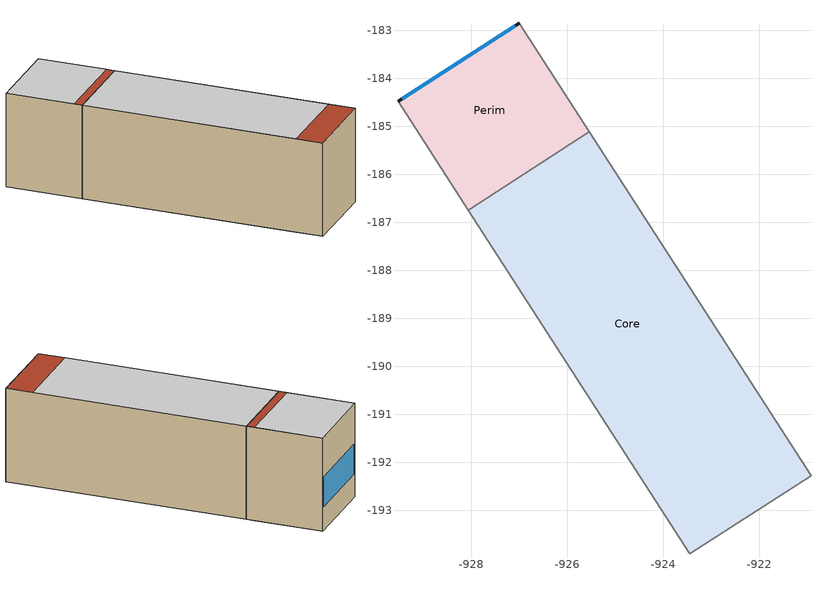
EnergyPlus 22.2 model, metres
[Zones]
Core
 floor adiabatic (Boston_Off_Inf_0): -921.44,-191.49 -923.96,-193.11 -928.06,-186.75 -925.54,-185.12 z-13.82
 floor ground (Boston_Off_Gro_0): -920.93,-192.28 -923.45,-193.91 -923.96,-193.11 -921.44,-191.49 z-13.82
 wall to Perim (Boston_Off_Par_0): -925.54,-185.12 -928.06,-186.75 z-13.82:-10.44
 wall adiabatic (Boston_Off_Par_0): -928.06,-186.75 -923.45,-193.91 -920.93,-192.28 -925.54,-185.12 z-13.82:-10.44
 ceiling adiabatic (Boston_Off_Inf_0): -928.06,-186.75 -923.96,-193.11 -921.44,-191.49 -925.54,-185.12 z-10.44
 roof outside (Boston_Off_Rof_0): -923.96,-193.11 -923.45,-193.91 -920.93,-192.28 -921.44,-191.49 z-10.44
Perim
 floor adiabatic (Boston_Off_Inf_0): -925.71,-184.87 -928.23,-186.5 -929.53,-184.48 -927.01,-182.85 z-13.82
 floor ground (Boston_Off_Gro_0): -925.54,-185.12 -928.06,-186.75 -928.23,-186.5 -925.71,-184.87 z-13.82
 wall outside (Boston_Off_Fac_0): -927.01,-182.85 -929.53,-184.48 z-13.82:-10.44
 wall adiabatic (Boston_Off_Par_0): -929.53,-184.48 -928.06,-186.75 / -925.54,-185.12 -927.01,-182.85 z-13.82:-10.44
 window (Boston_Dbl_Air_Cl): -927.09,-182.91 -929.44,-184.43 z-12.97:-11.88
 ceiling adiabatic (Boston_Off_Inf_0): -929.53,-184.48 -928.23,-186.5 -925.71,-184.87 -927.01,-182.85 z-10.44
 roof outside (Boston_Off_Rof_0): -928.23,-186.5 -928.06,-186.75 -925.54,-185.12 -925.71,-184.87 z-10.44
[Building]
Building: 0, Suburbs, 0.04, 0.4, FullExterior, 25
[Site:GroundReflectance]
0.2, 0.2, 0.2, 0.2, 0.2, 0.2, 0.2, 0.2, 0.2, 0.2, 0.2, 0.2
[Site:GroundReflectance:SnowModifier]
1, 1
[Site:GroundTemperature:BuildingSurface]
18
[Construction]
Boston_Dbl_Air_Cl: SimpleGlazing
Boston_Off_Fac_0: Boston_Clay_Brick_H_0.06_Boston_Off_Fac_0, Boston_XPS_Board_0.02_Boston_Off_Fac_0, Boston_Concrete_Block_H_0.15_Boston_Off_Fac_0, Boston_Fiberglass_Batts_0.05_Boston_Off_Fac_0, Boston_Gypsum_Board_0.015_Boston_Off_Fac_0
Boston_Off_Gro_0: Boston_XPS_Board_0.02_Boston_Off_Gro_0, Boston_Concrete_RC_Dense_0.15_Boston_Off_Gro_0, Boston_Concrete_MC_Light_0.04_Boston_Off_Gro_0, Boston_Cement_Mortar_0.03_Boston_Off_Gro_0, Boston_Ceramic_Tile_0.02_Boston_Off_Gro_0
Boston_Off_Inf_0: Boston_Urethane_Carpet_0.02_Boston_Off_Inf_0, Boston_Cement_Mortar_0.02_Boston_Off_Inf_0, Boston_Concrete_RC_Dense_0.15_Boston_Off_Inf_0, Boston_Air_Floor_15cm_0.15_Boston_Off_Inf_0, Boston_Gypsum_Board_0.02_Boston_Off_Inf_0
Boston_Off_Par_0: Boston_Gypsum_Plaster_0.02_Boston_Off_Par_0, Boston_Softwood_General_0.02_Boston_Off_Par_0, Boston_Gypsum_Plaster_0.02_Boston_Off_Par_0
Boston_Off_Rof_0: Boston_XPS_Board_0.1_Boston_Off_Rof_0, Boston_Concrete_MC_Light_0.15_Boston_Off_Rof_0, Boston_Concrete_RC_Dense_0.2_Boston_Off_Rof_0, Boston_Air_Floor_15cm_0.15_Boston_Off_Rof_0, Boston_Gypsum_Board_0.02_Boston_Off_Rof_0
Boston_Off_Thm_0: Boston_Gypsum_Plaster_0.02_Boston_Off_Thm_0, Boston_Softwood_General_0.02_Boston_Off_Thm_0, Boston_Gypsum_Plaster_0.02_Boston_Off_Thm_0
[Material]
Boston_Air_Floor_15cm_0.15_Boston_Off_Inf_0; Boston_Air_Floor_15cm_0.15_Boston_Off_Rof_0: Rough, 0.15, 0.7, 1.2, 1000, 0.01, 0.7, 0.7
Boston_Cement_Mortar_0.02_Boston_Off_Inf_0: Rough, 0.02, 0.8, 1900, 840, 0.9, 0.8, 0.8
Boston_Cement_Mortar_0.03_Boston_Off_Gro_0: Rough, 0.03, 0.8, 1900, 840, 0.9, 0.8, 0.8
Boston_Ceramic_Tile_0.02_Boston_Off_Gro_0: Rough, 0.02, 0.8, 2243, 840, 0.9, 0.4, 0.4
Boston_Clay_Brick_H_0.06_Boston_Off_Fac_0: Rough, 0.06, 0.41, 1000, 920, 0.9, 0.5, 0.5
Boston_Concrete_Block_H_0.15_Boston_Off_Fac_0: Rough, 0.15, 1.25, 880, 840, 0.9, 0.7, 0.7
Boston_Concrete_MC_Light_0.04_Boston_Off_Gro_0: Rough, 0.04, 1.65, 2100, 1040, 0.9, 0.7, 0.7
Boston_Concrete_MC_Light_0.15_Boston_Off_Rof_0: Rough, 0.15, 1.65, 2100, 1040, 0.9, 0.7, 0.7
Boston_Concrete_RC_Dense_0.2_Boston_Off_Rof_0: Rough, 0.2, 1.75, 2400, 840, 0.9, 0.7, 0.7
Boston_Concrete_RC_Dense_0.15_Boston_Off_Gro_0; Boston_Concrete_RC_Dense_0.15_Boston_Off_Inf_0: Rough, 0.15, 1.75, 2400, 840, 0.9, 0.7, 0.7
Boston_Fiberglass_Batts_0.05_Boston_Off_Fac_0: Rough, 0.003, 0.043, 12, 840, 0.9, 0.6, 0.6
Boston_Gypsum_Board_0.02_Boston_Off_Inf_0; Boston_Gypsum_Board_0.02_Boston_Off_Rof_0: Rough, 0.02, 0.16, 950, 840, 0.9, 0.6, 0.6
Boston_Gypsum_Board_0.015_Boston_Off_Fac_0: Rough, 0.015, 0.16, 950, 840, 0.9, 0.6, 0.6
Boston_Gypsum_Plaster_0.02_Boston_Off_Par_0; Boston_Gypsum_Plaster_0.02_Boston_Off_Thm_0: Rough, 0.02, 0.42, 900, 840, 0.9, 0.7, 0.7
Boston_Softwood_General_0.02_Boston_Off_Par_0: Rough, 0.017, 0.13, 496, 1630, 0.9, 0.6, 0.6
Boston_Softwood_General_0.02_Boston_Off_Thm_0: Rough, 0.02, 0.13, 496, 1630, 0.9, 0.6, 0.6
Boston_Urethane_Carpet_0.02_Boston_Off_Inf_0: Rough, 0.02, 0.045, 110, 840, 0.9, 0.7, 0.7
Boston_XPS_Board_0.1_Boston_Off_Rof_0: Rough, 0.071, 0.037, 40, 1200, 0.6, 0.6, 0.6
Boston_XPS_Board_0.02_Boston_Off_Fac_0; Boston_XPS_Board_0.02_Boston_Off_Gro_0: Rough, 0.02, 0.037, 40, 1200, 0.6, 0.6, 0.6
[WindowMaterial:SimpleGlazingSystem]
SimpleGlazing: 5.78, 0.82, 0.8
[DesignSpecification:OutdoorAir]
CoreMinFreshAir; PerimMinFreshAir: Sum, 0.00133333, 0.00133333, , , 60HrWk
[ElectricEquipment]
Core Equipment 1: Core, 30HrWk, Watts/Area, , 50, , 0, 0.2, 0
Perim Equipment 1: Perim, 30HrWk, Watts/Area, , 50, , 0, 0.2, 0
[EnergyManagementSystem:Sensor]
OutdoorRelHumid: Environment; Site Outdoor Air Relative Humidity
OutdoorTemp: Environment; Site Outdoor Air Drybulb Temperature
[InternalMass]
CoreInternalMass: Boston_Off_Thm_0, Core, , 26.8392
PerimInternalMass: Boston_Off_Thm_0, Perim, , 8.49964
[Lights]
Core General lighting: Core, 30HrWk, Watts/Area, , 10, , 0, 0.42, 0.18, 1
Perim General lighting: Perim, 30HrWk, Watts/Area, , 10, , 0, 0.42, 0.18, 1
[People]
People Core: Core, 60HrWk, People/Area, , 0.3, , 0.3, Autocalculate, CorePeopleActivity, 3.82e-8, No, ZoneAveraged, , CoreWorkEfficiency, DynamicClothingModelASHRAE55, , , CoreAirVelocity, AdaptiveASH55
People Perim: Perim, 60HrWk, People/Area, , 0.3, , 0.3, Autocalculate, PerimPeopleActivity, 3.82e-8, No, ZoneAveraged, , PerimWorkEfficiency, DynamicClothingModelASHRAE55, , , PerimAirVelocity, AdaptiveASH55
[ThermostatSetpoint:DualSetpoint]
Dual Setpoint - Zone Core: CoreHeating_SP_Sch, CoreCooling_SP_Sch
Dual Setpoint - Zone Perim: PerimHeating_SP_Sch, PerimCooling_SP_Sch
[WaterUse:Equipment]
DHW Core: DHW Core, 3.15e-06, Boston_Off_Y_Dhw, DHW Supply Temperature Core, DHW Supply Temperature Core, DHW Mains Temperature Core
DHW Perim: DHW Perim, 3.15e-06, Boston_Off_Y_Dhw, DHW Supply Temperature Perim, DHW Supply Temperature Perim, DHW Mains Temperature Perim
[Zone]
Core: 0, 0, 0, 0, 1, 1, , 86.5637, 25.5612, TARP, DOE-2
Perim: 0, 0, 0, 0, 1, 1, , 27.4136, 8.0949, TARP, DOE-2
[ZoneControl:Thermostat]
Core Thermostat: Core, CoreZoneControlTypeSched, ThermostatSetpoint:DualSetpoint, Dual Setpoint - Zone Core
Perim Thermostat: Perim, PerimZoneControlTypeSched, ThermostatSetpoint:DualSetpoint, Dual Setpoint - Zone Perim
[Zone equipment]
Core: Core Ideal Loads Air
Perim: Perim Ideal Loads Air
[ZoneHVAC:IdealLoadsAirSystem]
Core Ideal Loads Air: , Node Core In, , , 30, 18, 0.01, 0.008, NoLimit, 100, , NoLimit, 100, , AllOn, AllOn, None, , None, CoreMinFreshAir, Core_OutDoorInlet, OccupancySchedule, DifferentialEnthalpy, None, 0.7, 0.65
Perim Ideal Loads Air: , Node Perim In, , , 30, 18, 0.01, 0.008, NoLimit, 100, , NoLimit, 100, , AllOn, AllOn, None, , None, PerimMinFreshAir, Perim_OutDoorInlet, OccupancySchedule, DifferentialEnthalpy, None, 0.7, 0.65
[ZoneInfiltration:DesignFlowRate]
CoreInfiltration: Core, On, AirChanges/Hour, , , , 0, 1, 0, 0, 0
PerimInfiltration: Perim, On, AirChanges/Hour, , , , 0.7, 1, 0, 0, 0
[Schedule:Constant]
CoreAirVelocity; PerimAirVelocity: Any Number, 0.2
CoreCooling_SP_Sch; CoreHeating_SP_Sch; PerimCooling_SP_Sch; PerimHeating_SP_Sch: 23.3333
CorePeopleActivity; PerimPeopleActivity: Any Number, 125.28
CoreWorkEfficiency; PerimWorkEfficiency: Any Number, 0
CoreZoneControlTypeSched; PerimZoneControlTypeSched: Any Number, 4
DHW Mains Temperature Core; DHW Mains Temperature Perim: Temperature, 16
DHW Supply Temperature Core; DHW Supply Temperature Perim: 65
On: On/Off, 1
[Schedule:Day:Hourly]
30HrWkDay: Fraction, 0.1, 0.1, 0.1, 0.1, 0.1, 0.1, 0.1, 0.2, 0.4, 0.6, 0.8, 0.8, 0.4, 0.6, 0.8, 0.8, 0.4, 0.2, 0.1, 0.1, 0.1, 0.1, 0.1, 0.1
60HrWkDay: Fraction, 0.2, 0.2, 0.2, 0.2, 0.2, 0.2, 0.2, 0.4, 0.8, 0.8, 1, 1, 0.8, 1, 1, 1, 0.8, 0.4, 0.2, 0.2, 0.2, 0.2, 0.2, 0.2
AllOn: Fraction, 1, 1, 1, 1, 1, 1, 1, 1, 1, 1, 1, 1, 1, 1, 1, 1, 1, 1, 1, 1, 1, 1, 1, 1
Boston_Off_D_Dhw_WD: Fraction, 0, 0, 0, 0, 0, 0, 0.2, 0.4, 0.4, 0.4, 0.4, 0.6, 0.6, 0.4, 0.4, 0.4, 0.4, 0.4, 0.4, 0.2, 0, 0, 0, 0
Boston_Off_D_Dhw_WE: Fraction, 0, 0, 0, 0, 0, 0, 0.1, 0.1, 0.1, 0.1, 0.1, 0.1, 0.1, 0.1, 0.1, 0.1, 0.1, 0.1, 0.1, 0.1, 0, 0, 0, 0
[Schedule:Week:Daily]
30HrWk: 30HrWkDay, 30HrWkDay, 30HrWkDay, 30HrWkDay, 30HrWkDay, 30HrWkDay, 30HrWkDay, 30HrWkDay, 30HrWkDay, 30HrWkDay, 30HrWkDay, 30HrWkDay
60HrWk: 60HrWkDay, 60HrWkDay, 60HrWkDay, 60HrWkDay, 60HrWkDay, 60HrWkDay, 60HrWkDay, 60HrWkDay, 60HrWkDay, 60HrWkDay, 60HrWkDay, 60HrWkDay
AllOn: AllOn, AllOn, AllOn, AllOn, AllOn, AllOn, AllOn, AllOn, AllOn, AllOn, AllOn, AllOn
Boston_Off_Y_Dhw0: Boston_Off_D_Dhw_WE, Boston_Off_D_Dhw_WD, Boston_Off_D_Dhw_WD, Boston_Off_D_Dhw_WD, Boston_Off_D_Dhw_WD, Boston_Off_D_Dhw_WD, Boston_Off_D_Dhw_WE, Boston_Off_D_Dhw_WE, Boston_Off_D_Dhw_WD, Boston_Off_D_Dhw_WD, Boston_Off_D_Dhw_WD, Boston_Off_D_Dhw_WD
[Schedule:Year]
30HrWk: Fraction, 30HrWk, 1, 1, 12, 31
60HrWk: Fraction, 60HrWk, 1, 1, 12, 31
AllOn: Fraction, AllOn, 1, 1, 12, 31
Boston_Off_Y_Dhw: Fraction, Boston_Off_Y_Dhw0, 1, 1, 12, 31
